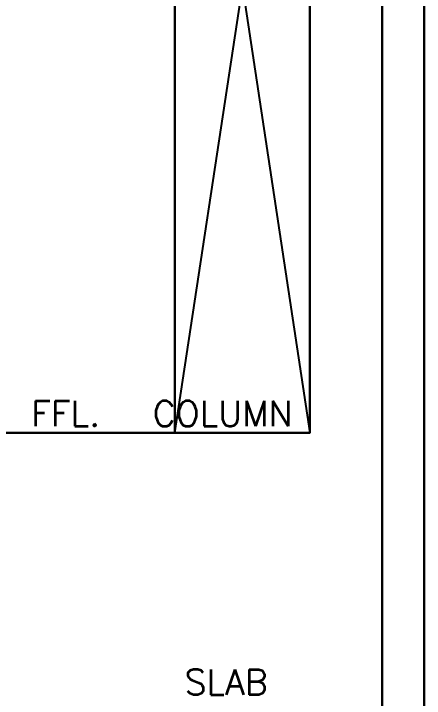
# Model space of a CAD drawing. Header units: millimetres. Extents: x 3552052 to 4144896, y -707811 to -630695.
# Drawn here: x 3664589 to 3666201, y -696672 to -693983 of the extents above; entities that cross this region are included whole.
import ezdxf

# ---------------------------------------------------------------- set-up
doc = ezdxf.new("R2010")
doc.units = ezdxf.units.MM
doc.header["$LTSCALE"] = 6
doc.header["$MEASUREMENT"] = 0
doc.layers.get('0').update_dxf_attribs({"linetype": 'CONTINUOUS', "lineweight": 0})
for name, color, linetype, lineweight in [('COL', 5, 'CONTINUOUS', 0), ('ELE-SOCKET NMBERING', 7, 'CONTINUOUS', 9), ('MEP_HVAC_RA_DUCT', 1, 'CONTINUOUS', 0)]:
    doc.layers.add(name, color=color, linetype=linetype, lineweight=lineweight)
doc.styles.add('Annotation', font='tahoma.ttf')

msp = doc.modelspace()

# ---------------------------------------------------------------- linework, layer by layer
at = {"color": 7, "lineweight": 30}
for points in [[(3666200.6, -681655.2), (3666200.6, -704297.7), (3650200.6, -704297.7), (3650200.6, -681655.2)], [(3666034.8, -681821.1), (3666034.8, -704131.8), (3650366.4, -704131.8), (3650366.4, -681821.1)]]:
    msp.add_lwpolyline(points, close=True, dxfattribs=at)
at = {"layer": 'COL', "color": 7, "lineweight": -3}
for p, q in [((3665221.9, -692128.9), (3665751.9, -695628.9)), ((3665221.9, -695628.9), (3665751.9, -692128.9))]:
    msp.add_line(p, q, dxfattribs=at)
at = {"layer": 'COL', "color": 7, "lineweight": 30}
msp.add_lwpolyline([(3665221.9, -692128.9), (3665751.9, -692128.9), (3665751.9, -695628.9), (3665221.9, -695628.9)], close=True, dxfattribs=at)
at = {"layer": 'MEP_HVAC_RA_DUCT', "color": 7, "lineweight": 30}
msp.add_line((3665751.9, -692128.9), (3665751.9, -695628.9), dxfattribs=at)
msp.add_lwpolyline([(3665371.9, -695628.9), (3659191.9, -695628.9)], dxfattribs=at)

# ---------------------------------------------------------------- texts
at = {"layer": 'ELE-SOCKET NMBERING', "color": 0, "lineweight": -3, "char_height": 100.004, "width": 2358.602, "attachment_point": 1, "style": 'Annotation'}
for s, insert in [('{\\Fromans|c0;FFL.}', (3664657.7, -695503.9)), ('{\\Fromans|c0;COLUMN}', (3665134.5, -695503.9)), ('{\\Fromans|c0;SLAB}', (3665260, -696558.3))]:
    msp.add_mtext(s, dxfattribs=dict(at, insert=insert))

doc.saveas('drawing.dxf')
